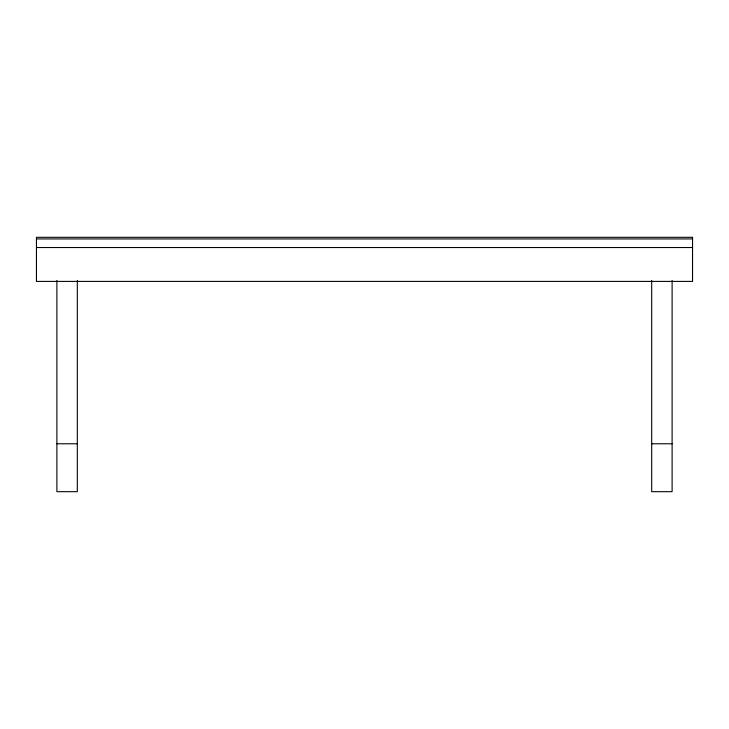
<?xml version="1.0" encoding="UTF-8"?>
<svg xmlns="http://www.w3.org/2000/svg" width="729" height="729" viewBox="0 0 729 729"><rect width="100%" height="100%" fill="white"/><g stroke="black" fill="none" stroke-linecap="round" stroke-linejoin="round"><path stroke-width="1.09" d="M36.45 238.93L692.55 238.93M36.45 247.532L692.55 247.532M56.889 443.77L77.32 443.77M651.68 443.77L672.111 443.77M672.111 280.465L672.111 491.683L651.68 491.683L651.68 280.465M77.32 280.465L77.32 491.683L56.889 491.683L56.889 280.465M692.55 237.317L36.45 237.317L36.45 281.412L692.55 281.412L692.55 237.317"/></g></svg>
